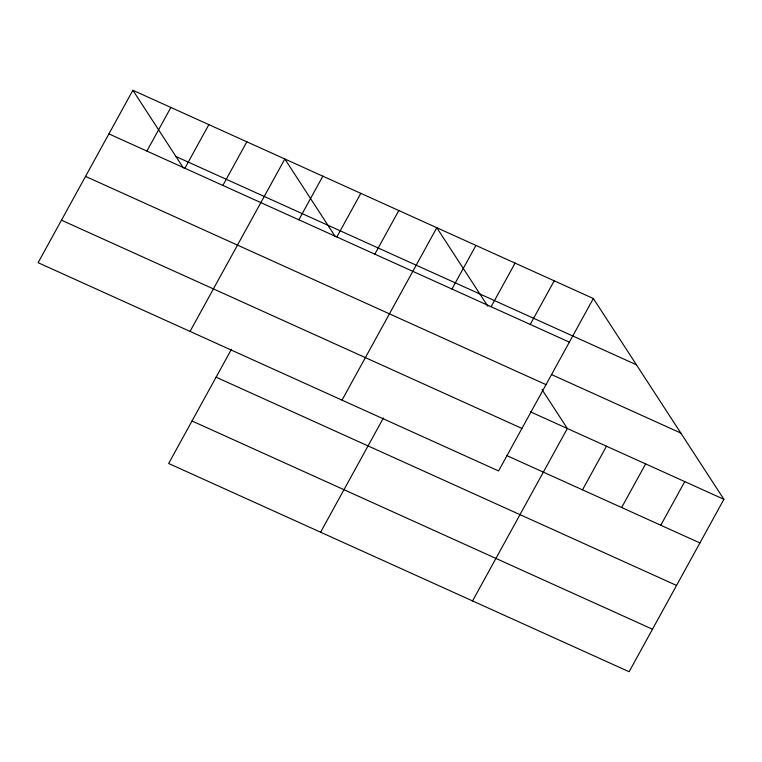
<?xml version="1.0" encoding="UTF-8"?>
<svg xmlns="http://www.w3.org/2000/svg" width="762" height="762" viewBox="0 0 762 762"><rect width="100%" height="100%" fill="white"/><g stroke="black" fill="none" stroke-linecap="round" stroke-linejoin="round"><path stroke-width="1.14" d="M132.883 90.268L38.1 262.69L498.567 470.935L593.35 298.513L132.883 90.268L183.366 167.916M146.895 151.066L170.879 107.452M184.88 168.25L208.864 124.635M222.875 185.433L246.85 141.808M190.052 331.403L284.836 158.991L335.318 236.63M298.847 219.789L322.831 176.174M231.477 349.196L168.65 463.487L629.117 671.732L723.9 499.31L593.35 298.513M336.833 236.972L360.817 193.358M374.828 254.156L398.802 210.531M342.005 400.126L436.797 227.714L487.89 306.305M451.952 289.036L475.936 245.412M320.602 532.2L383.429 417.919M491.09 306.734L515.074 263.119M530.228 324.431L554.212 280.816M472.554 600.923L567.338 428.511L542.001 389.534M582.501 489.833L606.485 446.208M621.64 507.53L645.624 463.915M660.778 525.228L684.762 481.613M175.965 156.534L636.432 364.779M108.909 133.893L569.376 342.138M551.764 374.685L680.818 433.054M85.544 176.393L546.002 384.639M530.409 411.804L723.9 499.31M61.465 220.18L521.932 428.425M506.425 455.428L699.916 542.935M216.084 377.19L676.551 585.435M192.014 420.976L652.482 629.221"/></g></svg>
